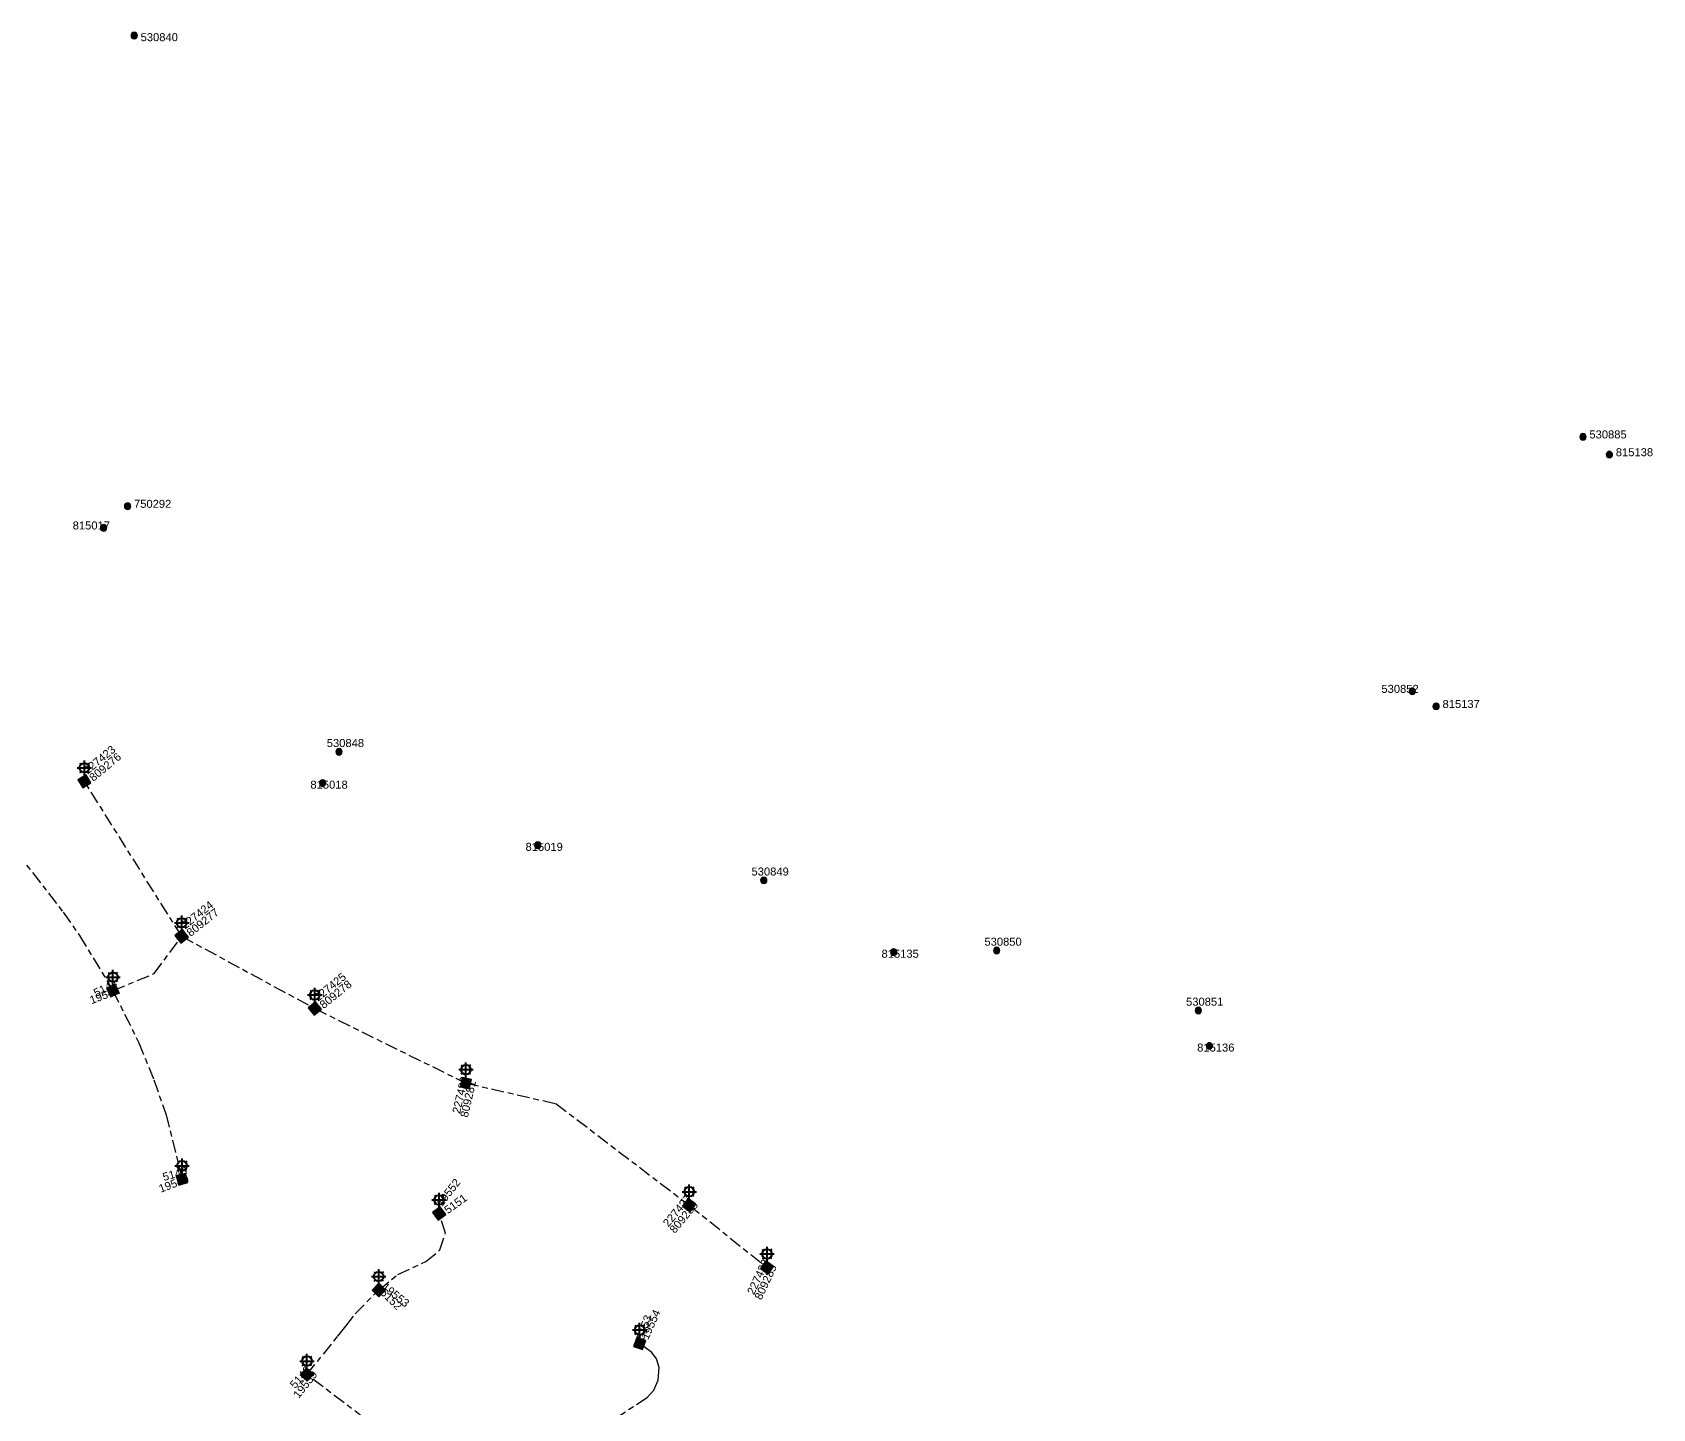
# Model space of a CAD drawing. Header units: metres. Extents: x 301341 to 310479, y 6262403 to 6265281.
# Drawn here: x 309895 to 310401, y 6264533 to 6264963 of the extents above; entities that cross this region are included whole.
import ezdxf
from ezdxf.enums import TextEntityAlignment as Align

# ---------------------------------------------------------------- set-up
doc = ezdxf.new("R2010")
doc.units = ezdxf.units.M
doc.linetypes.add('Cable Exist UG', pattern=[8.2, 4, -1.2, 1.8, -1.2])
doc.layers.get('0').update_dxf_attribs({"color": 6})
for name, color, linetype in [('Equip_SP_SL_EXT', 7, 'Continuous'), ('Mains_SL_EXT', 7, 'Continuous'), ('SupportsOH_SP_TR_HV_LV_SL_EXT', 7, 'Continuous'), ('SupportsUG_SP_LV_SL_EXT', 7, 'Continuous')]:
    doc.layers.add(name, color=color, linetype=linetype)
doc.styles.add('COLUMN_LABEL', font='arial.ttf')
doc.styles.add('iecARIAL', font='arial.ttf', dxfattribs={"height": 2})
doc.styles.add('POLE_LABEL', font='arial.ttf')
doc.styles.get("Standard").update_dxf_attribs({"font": 'arial.ttf'})

# ---------------------------------------------------------------- blocks, each defined once
blk = doc.blocks.new('COLUMN_EXT')
blk.add_hatch(color=256).paths.add_polyline_path([(-1.49, 1.48), (-1.49, -1.49), (1.48, -1.49), (1.48, 1.48)])
blk.add_lwpolyline([(-1.49, -1.49), (1.48, -1.49), (1.48, 1.48), (-1.49, 1.48)], close=True)
for tag, height, style, flags, p in [('STRUCTURE_PLANT_NUMBER', 0.2, 'POLE_LABEL', 9, (1.81, 0.03)), ('ASSET_NUM', 2.5, 'COLUMN_LABEL', 8, (2, 2)), ('STREET_CODE', 0.2, 'COLUMN_LABEL', 9, (1.81, -0.2))]:
    blk.add_attdef(tag, text='', height=height, dxfattribs=dict(style=style, flags=flags)).set_placement(p, align=Align.MIDDLE_LEFT)
at = {"flags": 1}
blk.add_attdef('Z', (1.81, -2.35), '', height=0.2, dxfattribs=at)
at = {"flags": 9}
for tag, p in [('COLUMN_TYPE', (1.81, -0.4)), ('OWNED_BY', (1.81, -0.6)), ('STATE', (1.81, -0.8)), ('USAGE', (1.81, -1)), ('STREETNAME', (1.81, -1.6)), ('SUBURB', (1.81, -1.8)), ('LEGEND', (1.81, -1.2)), ('LOCATION', (1.81, -1.4)), ('NOTES', (1.81, -2))]:
    blk.add_attdef(tag, text='', height=0.2, dxfattribs=at).set_placement(p, align=Align.MIDDLE_LEFT)
blk = doc.blocks.new('SL_LANTERN_EXT')
at = {"lineweight": 40}
for p, q in [((-1.46, 5.68), (-1.06, 5.28)), ((0, 1.97), (0, 6.47)), ((1.46, 5.68), (1.06, 5.28)), ((-2.25, 4.22), (2.25, 4.22)), ((-1.46, 2.76), (-1.06, 3.16)), ((0, 0), (0, 2.72)), ((1.46, 2.76), (1.06, 3.16))]:
    blk.add_line(p, q, dxfattribs=at)
blk.add_circle((0, 4.22), 1.5, dxfattribs=at)
at = {"style": 'iecARIAL', "flags": 8}
blk.add_attdef('ASSET_NUM', (1.5, 1.5), '', height=2.5, dxfattribs=at)
for tag, p, height, flags in [('OPERATING_VOLTAGE', (0.98, -1.65), 0.2, 9), ('ORIENTATION', (0.98, -1.85), 0.2, 9), ('OWNED_BY', (0.98, -2.05), 0.2, 9), ('STATE', (0.98, -2.25), 0.2, 9), ('CONSTRUCTED_VOLTAGE', (0.98, -0.65), 0.2, 9), ('CONTROL_TYPE', (0.98, -0.85), 0.2, 9), ('LANTERN_PURPOSE', (0.98, -1.05), 0.2, 9), ('LANTERN_TYPE', (0.98, -1.25), 0.2, 9), ('NO_PHASES', (0.98, -1.45), 0.2, 9), ('USAGE', (0.98, -2.45), 0.2, 9), ('CEXIST', (0.98, -2.65), 0.2, 9), ('CNEW', (0.98, -2.85), 0.2, 9), ('CNUMBER', (0.98, -3.05), 0.2, 9), ('CREMOVE', (0.98, -3.25), 0.2, 9), ('CREPLACE', (0.98, -3.45), 0.2, 9), ('LKINGHEIGHT', (0.98, -3.65), 0.2, 9), ('LBRACKET', (0.98, -3.85), 0.2, 9), ('LBRACKETVOCAB', (0.98, -4.05), 0.2, 9), ('LCATEGORY', (0.98, -4.25), 0.2, 9), ('LCHARGE1', (0.98, -4.45), 0.2, 9), ('LCHARGE1PERCENT', (0.98, -4.65), 0.2, 9), ('LCHARGE2', (0.98, -4.85), 0.2, 9), ('LCHARGE2PERCENT', (0.98, -5.05), 0.2, 9), ('LCHARGE3', (0.98, -5.25), 0.2, 9), ('LNUMBER', (2.18, -3.25), 2.5, 8), ('STREETNAME', (0.98, -9.25), 0.2, 9), ('SUBURB', (0.98, -9.45), 0.2, 1), ('LCHARGE3PERCENT', (0.98, -5.45), 0.2, 9), ('LEXIST', (0.98, -5.65), 0.2, 9), ('LLAMP', (0.98, -5.85), 0.2, 9), ('LLAMPVOCAB', (0.98, -6.05), 0.2, 9), ('LMAST', (0.98, -6.25), 0.2, 9), ('LMASTVOCAB', (0.98, -6.45), 0.2, 9), ('LNEW', (0.98, -6.65), 0.2, 9), ('LANTNUMBER', (0.98, -6.85), 0.2, 9), ('LOUTREACH', (0.98, -7.25), 0.2, 9), ('LOUTREACHVOCAB', (0.98, -7.45), 0.2, 9), ('LRATECODE', (0.98, -7.65), 0.2, 9), ('LREMOVE', (0.98, -7.85), 0.2, 9), ('LREPLACE', (0.98, -8.05), 0.2, 9), ('LTYPE', (0.98, -8.25), 0.2, 9), ('LTYPEVOCAB', (0.98, -8.45), 0.2, 9), ('LEGEND', (0.98, -8.65), 0.2, 9), ('LOCATION', (0.98, -8.85), 0.2, 9), ('NOTES', (0.98, -9.05), 0.2, 9)]:
    blk.add_attdef(tag, p, '', height=height, dxfattribs=dict(flags=flags))
blk = doc.blocks.new('POLE_EXT')
blk.add_hatch(color=256).paths.add_polyline_path([(-1, 0, 1), (1, 0, 1)])
blk.add_lwpolyline([(-1, 0, 1), (1, 0, 1)], format="xyb", close=True)
for tag, height, flags, p in [('pNumber', 2.5, 8, (-17.84, 2.07)), ('OWNED_BY', 0.2, 9, (1.35, -0.4)), ('SPECIAL_USE', 0.2, 9, (1.35, -0.8)), ('STATE', 0.2, 9, (1.35, -1)), ('cLV', 0.2, 9, (1.35, -1.4)), ('hDepth', 0.2, 9, (1.35, -1.6)), ('hDia', 0.2, 9, (1.35, -1.8)), ('cHV', 0.2, 9, (1.35, -2)), ('cLinedev', 0.2, 9, (1.35, -3.4)), ('pExisting', 0.2, 9, (1.35, -3.8)), ('pFooting', 0.2, 9, (1.35, -4.4)), ('pNew', 0.2, 9, (1.35, -4.6)), ('pRelocate', 0.2, 9, (1.35, -5)), ('PARENT', 0.2, 9, (1.35, -0.6)), ('USAGE', 0.2, 9, (1.35, -1.2)), ('LBRACKET', 0.2, 9, (1.35, -2.2)), ('LExisting', 0.2, 9, (1.35, -2.4)), ('LANTNUMBER', 0.2, 9, (1.35, -2.6)), ('LOther', 0.2, 9, (1.35, -2.8)), ('LRemove', 0.2, 9, (1.35, -3)), ('LEGEND', 0.2, 9, (1.35, -3.2)), ('LOCATION', 0.2, 9, (1.35, -3.6)), ('PFNUMBER', 0.2, 9, (1.35, -4)), ('NEWPFNUMBER', 0.2, 9, (1.35, -4.2)), ('pRemove', 0.2, 9, (1.35, -5.2)), ('pReplace', 0.2, 9, (1.35, -5.4)), ('pStay', 0.2, 9, (1.35, -5.6)), ('pType', 0.2, 9, (1.35, -5.8)), ('cspan', 0.2, 9, (1.35, -6)), ('STREETNAME', 0.2, 9, (1.35, -6.2)), ('SUBURB', 0.2, 9, (1.35, -6.4)), ('OPERATED_BY', 0.2, 9, (1.36, -7.01)), ('NOTES', 0.2, 9, (1.35, -6.6)), ('MAINTAINED_BY', 0.2, 9, (1.36, -6.81))]:
    blk.add_attdef(tag, text='', height=height, dxfattribs=dict(flags=flags)).set_placement(p, align=Align.MIDDLE_LEFT)
at = {"style": 'POLE_LABEL'}
for tag, height, flags, p in [('STRUCTURE_PLANT_NUMBER', 0.2, 9, (1.35, 0.03)), ('ASSET_NUM', 2.5, 8, (2, 2)), ('STREET_CODE', 0.2, 9, (1.35, -0.2))]:
    blk.add_attdef(tag, text='', height=height, dxfattribs=dict(at, flags=flags)).set_placement(p, align=Align.MIDDLE_LEFT)
at = {"flags": 1}
blk.add_attdef('Z', (1.35, -7.33), '', height=0.2, dxfattribs=at)

msp = doc.modelspace()

# ---------------------------------------------------------------- linework, layer by layer
at = {"layer": 'Mains_SL_EXT', "linetype": 'Cable Exist UG'}
for points in [[(309941.91, 6264680.59), (309911.51, 6264729.02)], [(309890.27, 6264706.98), (309904.88, 6264688.16), (309909.99, 6264680.84), (309920.44, 6264663.62)], [(309920.44, 6264663.62), (309933.31, 6264668.96), (309941.91, 6264680.59)], [(309941.91, 6264680.59), (309983.49, 6264658.04)], [(309920.44, 6264663.62), (309928.52, 6264647.35), (309933.2, 6264635.79), (309937.04, 6264624.86), (309942.03, 6264604.7)], [(309983.49, 6264658.04), (310030.7, 6264634.71)], [(310030.7, 6264634.71), (310058.83, 6264628.32), (310100.46, 6264596.57)], [(310100.46, 6264596.57), (310124.78, 6264577.11)], [(310003.47, 6264570.07), (310009.42, 6264574.9), (310018.16, 6264578.95), (310022.59, 6264582.58), (310024.32, 6264587.87), (310022.33, 6264594)], [(309981.04, 6264543.67), (309990.7, 6264555.68), (309993.15, 6264558.73), (309996.08, 6264562.65), (310003.47, 6264570.07)], [(310069.53, 6264523.36), (310077.17, 6264529.85), (310087.36, 6264536.54), (310089.41, 6264538.76), (310090.75, 6264541.89), (310091.05, 6264545.89), (310090.23, 6264548.53), (310088.78, 6264550.5), (310084.98, 6264553.37)], [(309971.32, 6264468.37), (309969.09, 6264477.02), (310005.66, 6264524.89), (309981.04, 6264543.67)]]:
    msp.add_lwpolyline(points, dxfattribs=at)

# ---------------------------------------------------------------- block references
at = {"layer": 'Equip_SP_SL_EXT'}
ref = msp.add_blockref('SL_LANTERN_EXT', (309911.51, 6264729.02), dxfattribs=at)
ref.add_attrib('ASSET_NUM', '227423', dxfattribs={"layer": '0', "height": 2.5, "rotation": 39.7048, "style": 'iecARIAL'}).set_placement((309913.01, 6264730.52), align=Align.BOTTOM_LEFT)
ref = msp.add_blockref('SL_LANTERN_EXT', (309941.91, 6264680.59), dxfattribs=at)
ref.add_attrib('ASSET_NUM', '227424', dxfattribs={"layer": '0', "height": 2.5, "rotation": 38.4742, "style": 'iecARIAL'}).set_placement((309943.41, 6264682.09), align=Align.BOTTOM_LEFT)
ref = msp.add_blockref('SL_LANTERN_EXT', (309920.44, 6264663.62), dxfattribs=at)
ref.add_attrib('ASSET_NUM', '19541', dxfattribs={"layer": '0', "height": 2.5, "rotation": 20.6154, "style": 'iecARIAL'}).set_placement((309921.94, 6264665.12), align=Align.TOP_RIGHT)
ref = msp.add_blockref('SL_LANTERN_EXT', (309983.49, 6264658.04), dxfattribs=at)
ref.add_attrib('ASSET_NUM', '227425', dxfattribs={"layer": '0', "height": 2.5, "rotation": 39.2319, "style": 'iecARIAL'}).set_placement((309984.99, 6264659.54), align=Align.BOTTOM_LEFT)
ref = msp.add_blockref('SL_LANTERN_EXT', (310030.7, 6264634.71), dxfattribs=at)
ref.add_attrib('ASSET_NUM', '227426', dxfattribs={"layer": '0', "height": 2.5, "rotation": 76.8783, "style": 'iecARIAL'}).set_placement((310032.2, 6264636.21), align=Align.BOTTOM_RIGHT)
ref = msp.add_blockref('SL_LANTERN_EXT', (309942.03, 6264604.7), dxfattribs=at)
ref.add_attrib('ASSET_NUM', '19540', dxfattribs={"layer": '0', "height": 2.5, "rotation": 20.6009, "style": 'iecARIAL'}).set_placement((309943.53, 6264606.2), align=Align.TOP_RIGHT)
ref = msp.add_blockref('SL_LANTERN_EXT', (310022.33, 6264594), dxfattribs=at)
ref.add_attrib('ASSET_NUM', '19552', dxfattribs={"layer": '0', "height": 2.5, "rotation": 52.227, "style": 'iecARIAL'}).set_placement((310023.83, 6264595.5), align=Align.BOTTOM_LEFT)
ref = msp.add_blockref('SL_LANTERN_EXT', (310100.46, 6264596.57), dxfattribs=at)
ref.add_attrib('ASSET_NUM', '227427', dxfattribs={"layer": '0', "height": 2.5, "rotation": 50.2512, "style": 'iecARIAL'}).set_placement((310101.96, 6264598.07), align=Align.BOTTOM_RIGHT)
ref = msp.add_blockref('SL_LANTERN_EXT', (310124.78, 6264577.11), dxfattribs=at)
ref.add_attrib('ASSET_NUM', '227428', dxfattribs={"layer": '0', "height": 2.5, "rotation": 65.0517, "style": 'iecARIAL'}).set_placement((310126.28, 6264578.61), align=Align.BOTTOM_RIGHT)
ref = msp.add_blockref('SL_LANTERN_EXT', (310003.47, 6264570.07), dxfattribs=at)
ref.add_attrib('ASSET_NUM', '19553', dxfattribs={"layer": '0', "height": 2.5, "rotation": 321.1999, "style": 'iecARIAL'}).set_placement((310004.97, 6264571.57), align=Align.MIDDLE_LEFT)
ref = msp.add_blockref('SL_LANTERN_EXT', (310084.98, 6264553.37), dxfattribs=at)
ref.add_attrib('ASSET_NUM', '19554', dxfattribs={"layer": '0', "height": 2.5, "rotation": 65.9596, "style": 'iecARIAL'}).set_placement((310086.48, 6264554.87), align=Align.MIDDLE_LEFT)
ref = msp.add_blockref('SL_LANTERN_EXT', (309981.04, 6264543.67), dxfattribs=at)
ref.add_attrib('ASSET_NUM', '19539', dxfattribs={"layer": '0', "height": 2.5, "rotation": 51.573, "style": 'iecARIAL'}).set_placement((309982.54, 6264545.17), align=Align.TOP_RIGHT)
at = {"layer": 'SupportsOH_SP_TR_HV_LV_SL_EXT'}
ref = msp.add_blockref('POLE_EXT', (309927.08, 6264962.04), dxfattribs=at)
ref.add_attrib('ASSET_NUM', '530840', dxfattribs={"layer": '0', "height": 2.5, "style": 'POLE_LABEL'}).set_placement((309929.08, 6264962.79), align=Align.TOP_LEFT)
ref = msp.add_blockref('POLE_EXT', (310379.68, 6264836.67), dxfattribs=at)
ref.add_attrib('ASSET_NUM', '530885', dxfattribs={"layer": '0', "height": 2.5, "style": 'POLE_LABEL'}).set_placement((310381.68, 6264837.42), align=Align.MIDDLE_LEFT)
ref = msp.add_blockref('POLE_EXT', (310387.93, 6264831.11), dxfattribs=at)
ref.add_attrib('ASSET_NUM', '815138', dxfattribs={"layer": '0', "height": 2.5, "style": 'POLE_LABEL'}).set_placement((310389.93, 6264831.86), align=Align.MIDDLE_LEFT)
ref = msp.add_blockref('POLE_EXT', (309925.01, 6264814.98), dxfattribs=at)
ref.add_attrib('ASSET_NUM', '750292', dxfattribs={"layer": '0', "height": 2.5, "style": 'POLE_LABEL'}).set_placement((309927.01, 6264815.73), align=Align.MIDDLE_LEFT)
ref = msp.add_blockref('POLE_EXT', (309917.51, 6264808.22), dxfattribs=at)
ref.add_attrib('ASSET_NUM', '815017', dxfattribs={"layer": '0', "height": 2.5, "style": 'POLE_LABEL'}).set_placement((309919.51, 6264808.97), align=Align.MIDDLE_RIGHT)
ref = msp.add_blockref('POLE_EXT', (310326.36, 6264757.16), dxfattribs=at)
ref.add_attrib('ASSET_NUM', '530852', dxfattribs={"layer": '0', "height": 2.5, "style": 'POLE_LABEL'}).set_placement((310328.36, 6264757.91), align=Align.MIDDLE_RIGHT)
ref = msp.add_blockref('POLE_EXT', (310333.8, 6264752.44), dxfattribs=at)
ref.add_attrib('ASSET_NUM', '815137', dxfattribs={"layer": '0', "height": 2.5, "style": 'POLE_LABEL'}).set_placement((310335.8, 6264753.19), align=Align.MIDDLE_LEFT)
ref = msp.add_blockref('POLE_EXT', (309991.06, 6264738.24), dxfattribs=at)
ref.add_attrib('ASSET_NUM', '530848', dxfattribs={"layer": '0', "height": 2.5, "style": 'POLE_LABEL'}).set_placement((309993.06, 6264738.99), align=Align.BOTTOM_CENTER)
ref = msp.add_blockref('POLE_EXT', (309985.95, 6264728.48), dxfattribs=at)
ref.add_attrib('ASSET_NUM', '815018', dxfattribs={"layer": '0', "height": 2.5, "style": 'POLE_LABEL'}).set_placement((309987.95, 6264729.23), align=Align.TOP_CENTER)
ref = msp.add_blockref('POLE_EXT', (310053.15, 6264709.05), dxfattribs=at)
ref.add_attrib('ASSET_NUM', '815019', dxfattribs={"layer": '0', "height": 2.5, "style": 'POLE_LABEL'}).set_placement((310055.15, 6264709.8), align=Align.TOP_CENTER)
ref = msp.add_blockref('POLE_EXT', (310123.75, 6264698.09), dxfattribs=at)
ref.add_attrib('ASSET_NUM', '530849', dxfattribs={"layer": '0', "height": 2.5, "style": 'POLE_LABEL'}).set_placement((310125.75, 6264698.84), align=Align.BOTTOM_CENTER)
ref = msp.add_blockref('POLE_EXT', (310164.36, 6264675.65), dxfattribs=at)
ref.add_attrib('ASSET_NUM', '815135', dxfattribs={"layer": '0', "height": 2.5, "style": 'POLE_LABEL'}).set_placement((310166.36, 6264676.4), align=Align.TOP_CENTER)
ref = msp.add_blockref('POLE_EXT', (310196.51, 6264676.16), dxfattribs=at)
ref.add_attrib('ASSET_NUM', '530850', dxfattribs={"layer": '0', "height": 2.5, "style": 'POLE_LABEL'}).set_placement((310198.51, 6264676.91), align=Align.BOTTOM_CENTER)
ref = msp.add_blockref('POLE_EXT', (310259.5, 6264657.42), dxfattribs=at)
ref.add_attrib('ASSET_NUM', '530851', dxfattribs={"layer": '0', "height": 2.5, "style": 'POLE_LABEL'}).set_placement((310261.5, 6264658.17), align=Align.BOTTOM_CENTER)
ref = msp.add_blockref('POLE_EXT', (310262.97, 6264646.34), dxfattribs=at)
ref.add_attrib('ASSET_NUM', '815136', dxfattribs={"layer": '0', "height": 2.5, "style": 'POLE_LABEL'}).set_placement((310264.97, 6264647.09), align=Align.TOP_CENTER)
at = {"layer": 'SupportsUG_SP_LV_SL_EXT'}
ref = msp.add_blockref('COLUMN_EXT', (309911.51, 6264729.02), dxfattribs=dict(at, rotation=300.7624250841176))
ref.add_attrib('ASSET_NUM', '809276', dxfattribs={"layer": '0', "height": 2.5, "rotation": 39.7048, "style": 'COLUMN_LABEL'}).set_placement((309913.51, 6264729.77), align=Align.MIDDLE_LEFT)
ref = msp.add_blockref('COLUMN_EXT', (309941.91, 6264680.59), dxfattribs=dict(at, rotation=308.4741830582075))
ref.add_attrib('ASSET_NUM', '809277', dxfattribs={"layer": '0', "height": 2.5, "rotation": 38.4742, "style": 'COLUMN_LABEL'}).set_placement((309943.91, 6264681.34), align=Align.MIDDLE_LEFT)
ref = msp.add_blockref('COLUMN_EXT', (309920.44, 6264663.62), dxfattribs=dict(at, rotation=296.1394064888313))
ref.add_attrib('ASSET_NUM', '5144', dxfattribs={"layer": '0', "height": 2.5, "rotation": 26.1756, "style": 'COLUMN_LABEL'}).set_placement((309922.44, 6264664.37), align=Align.BOTTOM_RIGHT)
ref = msp.add_blockref('COLUMN_EXT', (309983.49, 6264658.04), dxfattribs=dict(at, rotation=129.2318817484671))
ref.add_attrib('ASSET_NUM', '809278', dxfattribs={"layer": '0', "height": 2.5, "rotation": 39.2319, "style": 'COLUMN_LABEL'}).set_placement((309985.49, 6264658.79), align=Align.MIDDLE_LEFT)
ref = msp.add_blockref('COLUMN_EXT', (310030.7, 6264634.71), dxfattribs=dict(at, rotation=347.4581262736157))
ref.add_attrib('ASSET_NUM', '809281', dxfattribs={"layer": '0', "height": 2.5, "rotation": 76.8783, "style": 'COLUMN_LABEL'}).set_placement((310032.7, 6264635.46), align=Align.MIDDLE_RIGHT)
ref = msp.add_blockref('COLUMN_EXT', (309942.03, 6264604.7), dxfattribs=dict(at, rotation=285.341662151432))
ref.add_attrib('ASSET_NUM', '5145', dxfattribs={"layer": '0', "height": 2.5, "rotation": 15.3779, "style": 'COLUMN_LABEL'}).set_placement((309944.03, 6264605.45), align=Align.BOTTOM_RIGHT)
ref = msp.add_blockref('COLUMN_EXT', (310022.33, 6264594), dxfattribs=dict(at, rotation=125.6447100799111))
ref.add_attrib('ASSET_NUM', '5151', dxfattribs={"layer": '0', "height": 2.5, "rotation": 35.7533, "style": 'COLUMN_LABEL'}).set_placement((310024.33, 6264594.75), align=Align.MIDDLE_LEFT)
ref = msp.add_blockref('COLUMN_EXT', (310100.46, 6264596.57), dxfattribs=dict(at, rotation=322.721108007148))
ref.add_attrib('ASSET_NUM', '809283', dxfattribs={"layer": '0', "height": 2.5, "rotation": 50.2512, "style": 'COLUMN_LABEL'}).set_placement((310102.46, 6264597.32), align=Align.MIDDLE_RIGHT)
ref = msp.add_blockref('COLUMN_EXT', (310124.78, 6264577.11), dxfattribs=dict(at, rotation=324.3775480135666))
ref.add_attrib('ASSET_NUM', '809285', dxfattribs={"layer": '0', "height": 2.5, "rotation": 65.0517, "style": 'COLUMN_LABEL'}).set_placement((310126.78, 6264577.86), align=Align.MIDDLE_RIGHT)
ref = msp.add_blockref('COLUMN_EXT', (310003.47, 6264570.07), dxfattribs=dict(at, rotation=45.41327146184141))
ref.add_attrib('ASSET_NUM', '5152', dxfattribs={"layer": '0', "height": 2.5, "rotation": 315.3766, "style": 'COLUMN_LABEL'}).set_placement((310005.47, 6264570.82), align=Align.TOP_LEFT)
ref = msp.add_blockref('COLUMN_EXT', (310084.98, 6264553.37), dxfattribs=dict(at, rotation=160.3376683578095))
ref.add_attrib('ASSET_NUM', '5153', dxfattribs={"layer": '0', "height": 2.5, "rotation": 70.4465, "style": 'COLUMN_LABEL'}).set_placement((310086.98, 6264554.12), align=Align.BOTTOM_LEFT)
ref = msp.add_blockref('COLUMN_EXT', (309981.04, 6264543.67), dxfattribs=dict(at, rotation=318.3517433447814))
ref.add_attrib('ASSET_NUM', '5146', dxfattribs={"layer": '0', "height": 2.5, "rotation": 48.388, "style": 'COLUMN_LABEL'}).set_placement((309983.04, 6264544.42), align=Align.BOTTOM_RIGHT)

doc.saveas('drawing.dxf')
